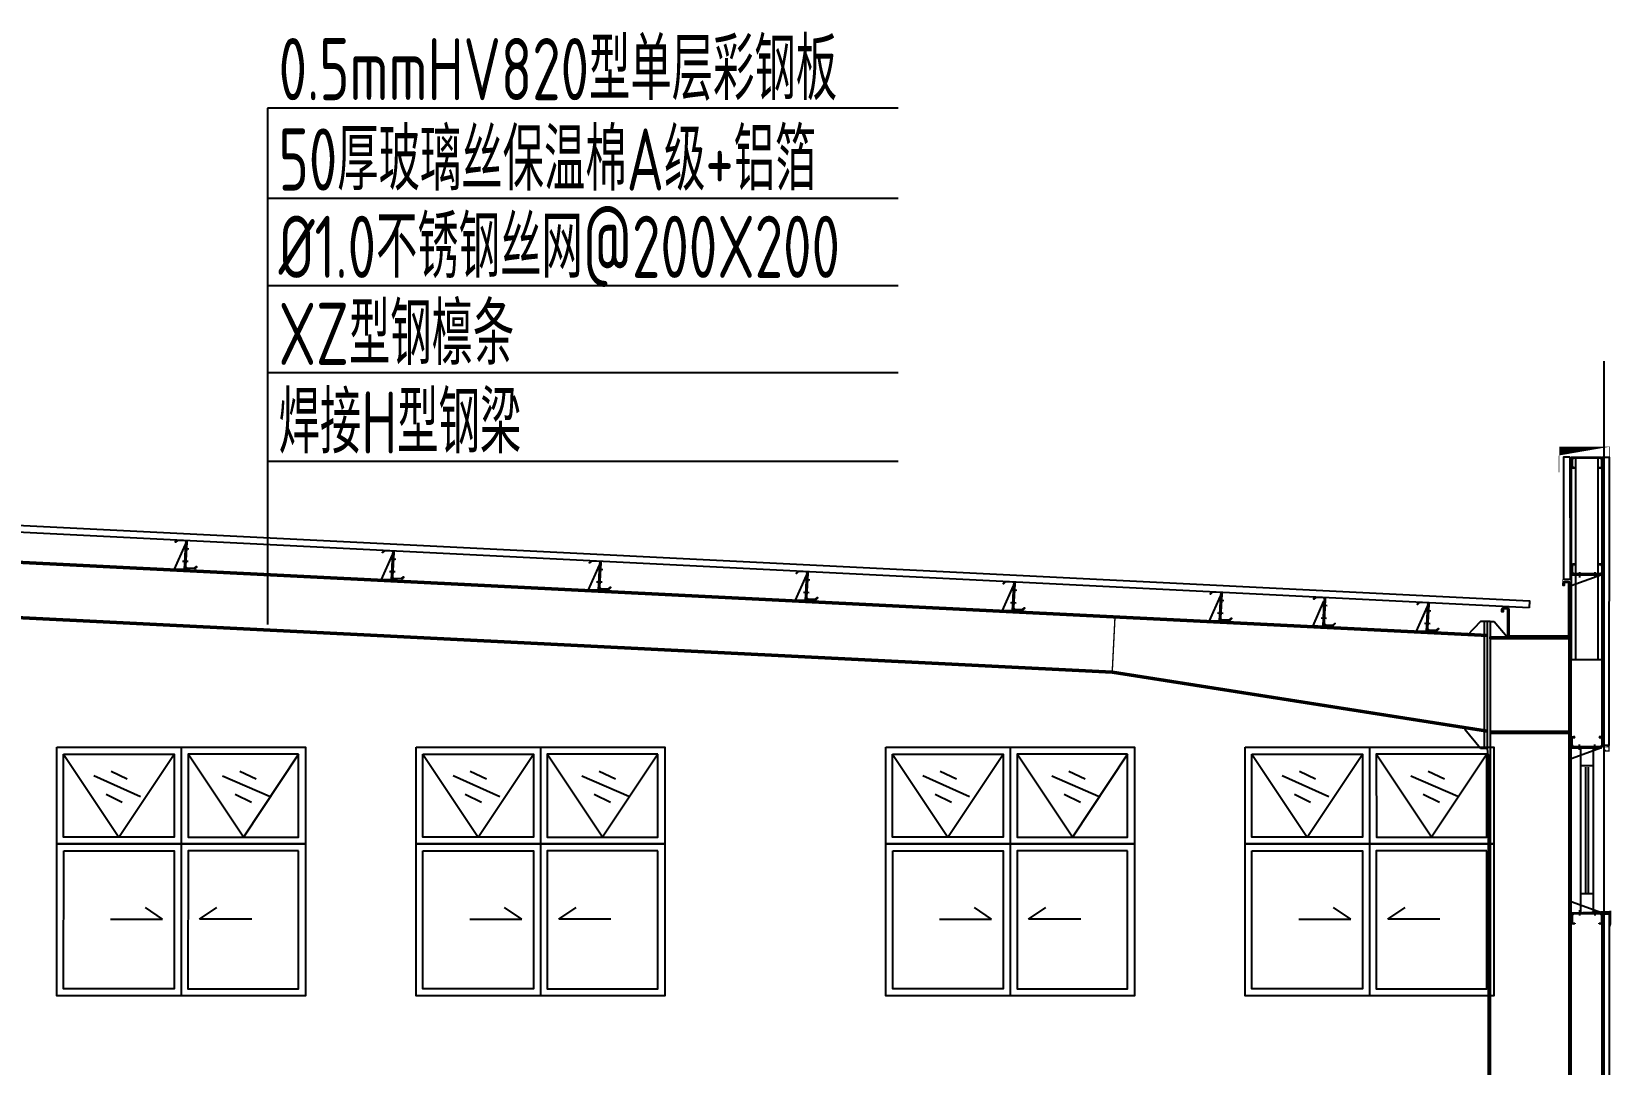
# Model space of a CAD drawing. Extents: x 180850 to 1399066, y 113487 to 334416.
# Drawn here: x 843158 to 854592, y 275079 to 282558 of the extents above; entities that cross this region are included whole.
import ezdxf

# ---------------------------------------------------------------- set-up
doc = ezdxf.new("R2010")
doc.units = 0
doc.header["$LTSCALE"] = 1000
for name, color, linetype in [('AXIS', 3, 'Continuous'), ('DOTE', 1, 'Continuous'), ('GL', 150, 'Continuous'), ('GZ', 50, 'Continuous'), ('LT', 27, 'Continuous'), ('PZ', 202, 'Continuous'), ('TEXT', 7, 'Continuous'), ('WINDOW', 4, 'Continuous'), ('天沟', 2, 'Continuous')]:
    doc.layers.add(name, color=color, linetype=linetype)
doc.styles.add('C', font='tssdeng.shx', dxfattribs={"height": 3, "bigfont": 'tssdchn.shx'})

msp = doc.modelspace()

# ---------------------------------------------------------------- linework, layer by layer
at = {"color": 8}
for p, q in [((843390.1801998598, 277325.9786894473, -0.8588636219624366), (843790.2531666653, 276725.5858512942, -0.8588636219624366)), ((843790.2531666653, 276725.5858512942, -0.8588636219624366), (844190.3344305218, 277325.6580016415, -0.8588636219624366)), ((844240.5095127323, 277375.9425833147, -0.8588636219624366), (844240.6379438101, 276675.6700640673, -0.8588636219624366)), ((844691.004386435, 276725.7235402447, -0.8588636219624366), (844290.7030361089, 277325.6764094011, -0.8588636219624366)), ((845090.8571054043, 277326.2355757874, -0.8588636219624366), (844691.004386435, 276725.7235402447, -0.8588636219624366)), ((845990.1801998598, 277325.9786894473, -0.8588636219624366), (846390.2531666653, 276725.5858512942, -0.8588636219624366)), ((846390.2531666653, 276725.5858512942, -0.8588636219624366), (846790.3344305218, 277325.6580016415, -0.8588636219624366)), ((846840.5095127323, 277375.9425833147, -0.8588636219624366), (846840.6379438101, 276675.6700640673, -0.8588636219624366)), ((847291.004386435, 276725.7235402447, -0.8588636219624366), (846890.7030361089, 277325.6764094011, -0.8588636219624366)), ((847690.8571054043, 277326.2355757874, -0.8588636219624366), (847291.004386435, 276725.7235402447, -0.8588636219624366)), ((849390.1736459131, 277325.9786894473, -0.8588636219624366), (849790.2466127187, 276725.5858512942, -0.8588636219624366)), ((849790.2466127187, 276725.5858512942, -0.8588636219624366), (850190.3278765751, 277325.6580016415, -0.8588636219624366)), ((850240.5029587855, 277375.9425833147, -0.8588636219624366), (850240.6313898633, 276675.6700640673, -0.8588636219624366)), ((850690.9978324883, 276725.7235402447, -0.8588636219624366), (850290.6964821622, 277325.6764094011, -0.8588636219624366)), ((851090.8505514576, 277326.2355757874, -0.8588636219624366), (850690.9978324883, 276725.7235402447, -0.8588636219624366)), ((851990.1736459131, 277325.9786894473, -0.8588636219624366), (852390.2466127187, 276725.5858512942, -0.8588636219624366)), ((852390.2466127187, 276725.5858512942, -0.8588636219624366), (852790.3278765751, 277325.6580016415, -0.8588636219624366)), ((852840.5029587855, 277375.9425833147, -0.8588636219624366), (852840.6313898633, 276675.6700640673, -0.8588636219624366)), ((853290.9978324883, 276725.7235402447, -0.8588636219624366), (852890.6964821622, 277325.6764094011, -0.8588636219624366)), ((853690.8505514576, 277326.2355757874, -0.8588636219624366), (853290.9978324883, 276725.7235402447, -0.8588636219624366)), ((843608.9966460243, 277171.4700758417, -0.8588636219624366), (843947.308497492, 277018.8607322307, -0.8588636219624366)), ((843733.6237126563, 277203.5179567246, -0.8588636219624366), (843851.2867929586, 277146.4553734473, -0.8588636219624366)), ((844541.0638420703, 277169.9243734896, -0.8588636219624366), (844880.8746803398, 277020.6825737299, -0.8588636219624366)), ((844665.3664715732, 277203.2084343149, -0.8588636219624366), (844783.5904779913, 277147.31726164, -0.8588636219624366)), ((846208.9966460243, 277171.4700758417, -0.8588636219624366), (846547.308497492, 277018.8607322307, -0.8588636219624366)), ((846333.6237126563, 277203.5179567246, -0.8588636219624366), (846451.2867929586, 277146.4553734473, -0.8588636219624366)), ((847141.0638420703, 277169.9243734896, -0.8588636219624366), (847480.8746803398, 277020.6825737299, -0.8588636219624366)), ((847265.3664715732, 277203.2084343149, -0.8588636219624366), (847383.5904779913, 277147.31726164, -0.8588636219624366)), ((849608.9900920776, 277171.4700758417, -0.8588636219624366), (849947.3019435453, 277018.8607322307, -0.8588636219624366)), ((849733.6171587096, 277203.5179567246, -0.8588636219624366), (849851.2802390119, 277146.4553734473, -0.8588636219624366)), ((850541.0572881236, 277169.9243734896, -0.8588636219624366), (850880.8681263931, 277020.6825737299, -0.8588636219624366)), ((850665.3599176266, 277203.2084343149, -0.8588636219624366), (850783.5839240445, 277147.31726164, -0.8588636219624366)), ((852208.9900920776, 277171.4700758417, -0.8588636219624366), (852547.3019435453, 277018.8607322307, -0.8588636219624366)), ((852333.6171587096, 277203.5179567246, -0.8588636219624366), (852451.2802390119, 277146.4553734473, -0.8588636219624366)), ((853141.0572881236, 277169.9243734896, -0.8588636219624366), (853480.8681263931, 277020.6825737299, -0.8588636219624366)), ((853265.3599176266, 277203.2084343149, -0.8588636219624366), (853383.5839240445, 277147.31726164, -0.8588636219624366)), ((843697.4247558762, 277035.6178933394, -0.8588636219624366), (843815.0878361784, 276978.5553100621, -0.8588636219624366)), ((844630.8368358092, 277034.9571341395, -0.8588636219624366), (844749.0608422272, 276979.0659614647, -0.8588636219624366)), ((846297.4247558762, 277035.6178933394, -0.8588636219624366), (846415.0878361784, 276978.5553100621, -0.8588636219624366)), ((847230.8368358092, 277034.9571341395, -0.8588636219624366), (847349.0608422272, 276979.0659614647, -0.8588636219624366)), ((849697.4182019294, 277035.6178933394, -0.8588636219624366), (849815.0812822317, 276978.5553100621, -0.8588636219624366)), ((850630.8302818625, 277034.9571341395, -0.8588636219624366), (850749.0542882804, 276979.0659614647, -0.8588636219624366)), ((852297.4182019294, 277035.6178933394, -0.8588636219624366), (852415.0812822317, 276978.5553100621, -0.8588636219624366)), ((853230.8302818625, 277034.9571341395, -0.8588636219624366), (853349.0542882804, 276979.0659614647, -0.8588636219624366)), ((844240.6379438101, 276675.6700640673, -0.8588636219624366), (844240.3409941623, 275575.6701008086, -0.8588636219624366)), ((846840.6379438101, 276675.6700640673, -0.8588636219624366), (846840.3409941623, 275575.6701008086, -0.8588636219624366)), ((850240.6313898633, 276675.6700640673, -0.8588636219624366), (850240.3344402155, 275575.6701008086, -0.8588636219624366)), ((852840.6313898633, 276675.6700640673, -0.8588636219624366), (852840.3344402155, 275575.6701008086, -0.8588636219624366)), ((843729.7803398466, 276131.090204967, -0.8588636219624366), (844106.4713610711, 276130.9969897422, -0.8588636219624366)), ((844106.4713610711, 276130.9969897422, -0.8588636219624366), (843981.6565279382, 276215.4729585248, -0.8588636219624366)), ((844374.5454510541, 276130.9306526512, -0.8588636219624366), (844499.4020774151, 276215.3448382218, -0.8588636219624366)), ((844751.2364722786, 276130.8374374263, -0.8588636219624366), (844374.5454510541, 276130.9306526512, -0.8588636219624366)), ((846329.7803398466, 276131.090204967, -0.8588636219624366), (846706.4713610711, 276130.9969897422, -0.8588636219624366)), ((846706.4713610711, 276130.9969897422, -0.8588636219624366), (846581.6565279382, 276215.4729585248, -0.8588636219624366)), ((846974.5454510541, 276130.9306526512, -0.8588636219624366), (847099.4020774151, 276215.3448382218, -0.8588636219624366)), ((847351.2364722786, 276130.8374374263, -0.8588636219624366), (846974.5454510541, 276130.9306526512, -0.8588636219624366)), ((849729.7737859, 276131.090204967, -0.8588636219624366), (850106.4648071245, 276130.9969897422, -0.8588636219624366)), ((850106.4648071245, 276130.9969897422, -0.8588636219624366), (849981.6499739916, 276215.4729585248, -0.8588636219624366)), ((850374.5388971075, 276130.9306526512, -0.8588636219624366), (850499.3955234685, 276215.3448382218, -0.8588636219624366)), ((850751.229918332, 276130.8374374263, -0.8588636219624366), (850374.5388971075, 276130.9306526512, -0.8588636219624366)), ((852329.7737859, 276131.090204967, -0.8588636219624366), (852706.4648071245, 276130.9969897422, -0.8588636219624366)), ((852706.4648071245, 276130.9969897422, -0.8588636219624366), (852581.6499739916, 276215.4729585248, -0.8588636219624366)), ((852974.5388971075, 276130.9306526512, -0.8588636219624366), (853099.3955234685, 276215.3448382218, -0.8588636219624366)), ((853351.229918332, 276130.8374374263, -0.8588636219624366), (852974.5388971075, 276130.9306526512, -0.8588636219624366))]:
    msp.add_line(p, q, dxfattribs=at)
at = {"color": 6, "const_width": 5, "elevation": -0.8588636219624313}
for points in [[(854579.6769138852, 279364.5291749627), (854579.6769138849, 279494.042685193), (854212.6059517507, 279494.4991543449), (854212.6059517509, 279365.9854583341)], [(854298.4316681115, 278626.5564401888), (854298.4316681062, 278585.5646267336), (854239.1621930432, 278585.6071544515), (854239.1621930433, 278547.7290080676)]]:
    msp.add_lwpolyline(points, dxfattribs=at)
at = {"color": 6, "linetype": 'ByBlock', "const_width": 9.999999999999996, "elevation": -0.8588636219624313}
for points in [[(854525.529751037, 277440.7237732712), (854525.5297510372, 277379.4793563416), (854575.662435085, 277379.479356342), (854575.662435085, 277348.6403713261), (854548.7668027962, 277348.6403713258), (854548.7668027962, 277359.0494267528)], [(854300.5296839336, 276175.9413982117), (854587.0698661602, 276175.9413982125), (854587.0698661604, 276112.5394122452), (854575.529683935, 276081.6890967499), (854575.5296839351, 276048.7819292698)]]:
    msp.add_lwpolyline(points, dxfattribs=at)
at = {"color": 8, "elevation": -0.8588636219624366}
for points in [[(843340.5366701967, 277375.9532940665), (845140.5005629351, 277375.9318723029), (845140.500562938, 276675.9318723029), (843340.5366701996, 276675.9532940665)], [(843390.1754708572, 277326.3137844837), (844190.3308624686, 277326.3027154432), (844190.3308624711, 276725.5803167739), (843390.1754708596, 276725.5913858144)], [(845090.8617114926, 277326.5706725359), (844290.7063676788, 277326.3211244682), (844290.9267145281, 276725.5987662108), (845091.0820583419, 276725.8483142785)], [(845940.5366701967, 277375.9532940665), (847740.5005629351, 277375.9318723029), (847740.500562938, 276675.9318723029), (845940.5366701996, 276675.9532940665)], [(845990.1754708572, 277326.3137844837), (846790.3308624686, 277326.3027154432), (846790.3308624711, 276725.5803167739), (845990.1754708596, 276725.5913858144)], [(847690.8617114926, 277326.5706725359), (846890.7063676788, 277326.3211244682), (846890.9267145281, 276725.5987662108), (847691.0820583419, 276725.8483142785)], [(849340.53011625, 277375.9532940665), (851140.4940089884, 277375.9318723029), (851140.4940089913, 276675.9318723029), (849340.5301162528, 276675.9532940665)], [(849390.1689169104, 277326.3137844837), (850190.3243085219, 277326.3027154432), (850190.3243085244, 276725.5803167739), (849390.168916913, 276725.5913858144)], [(851090.855157546, 277326.5706725359), (850290.6998137321, 277326.3211244682), (850290.9201605814, 276725.5987662108), (851091.0755043952, 276725.8483142785)], [(851940.53011625, 277375.9532940665), (853740.4940089884, 277375.9318723029), (853740.4940089913, 276675.9318723029), (851940.5301162528, 276675.9532940665)], [(851990.1689169104, 277326.3137844837), (852790.3243085219, 277326.3027154432), (852790.3243085244, 276725.5803167739), (851990.168916913, 276725.5913858144)], [(853690.855157546, 277326.5706725359), (852890.6998137321, 277326.3211244682), (852890.9201605814, 276725.5987662108), (853691.0755043952, 276725.8483142785)], [(843340.5666701994, 276675.9532940665), (845140.5605629372, 276675.9318723029), (845140.5305629413, 275575.4630548012), (843340.5366702036, 275575.4844765648)], [(843390.5880923421, 276625.8432955062), (844190.6555724373, 276625.6824310765), (844190.3833685936, 275625.682464756), (843390.3158884984, 275625.8433291857)], [(845090.6630494738, 276625.4968356902), (844290.5955693787, 276625.6577001199), (844290.3233655351, 275625.6577337994), (845090.3908456301, 275625.4968693698)], [(845940.5666701994, 276675.9532940665), (847740.5605629372, 276675.9318723029), (847740.5305629413, 275575.4630548012), (845940.5366702036, 275575.4844765648)], [(845990.5880923421, 276625.8432955062), (846790.6555724373, 276625.6824310765), (846790.3833685936, 275625.682464756), (845990.3158884984, 275625.8433291857)], [(847690.6630494738, 276625.4968356902), (846890.5955693787, 276625.6577001199), (846890.3233655351, 275625.6577337994), (847690.3908456301, 275625.4968693698)], [(849340.5601162526, 276675.9532940665), (851140.5540089904, 276675.9318723029), (851140.5240089947, 275575.4630548012), (849340.5301162568, 275575.4844765648)], [(849390.5815383955, 276625.8432955062), (850190.6490184907, 276625.6824310765), (850190.376814647, 275625.682464756), (849390.3093345518, 275625.8433291857)], [(851090.6564955271, 276625.4968356902), (850290.5890154319, 276625.6577001199), (850290.3168115884, 275625.6577337994), (851090.3842916834, 275625.4968693698)], [(851940.5601162526, 276675.9532940665), (853740.5540089904, 276675.9318723029), (853740.5240089947, 275575.4630548012), (851940.5301162568, 275575.4844765648)], [(851990.5815383955, 276625.8432955062), (852790.6490184907, 276625.6824310765), (852790.376814647, 275625.682464756), (851990.3093345518, 275625.8433291857)], [(853690.6564955271, 276625.4968356902), (852890.5890154319, 276625.6577001199), (852890.3168115884, 275625.6577337994), (853690.3842916834, 275625.4968693698)]]:
    msp.add_lwpolyline(points, close=True, dxfattribs=at)
at = {"layer": 'AXIS', "linetype": 'ByBlock'}
for p, q in [((844866.3941883654, 282004.0804016922, -0.8588636219624313), (844866.3941883647, 278264.1480154678, -0.8588636219624313)), ((849431.1884126484, 282004.0804016924, -0.8588636219624313), (844866.3941883654, 282004.0804016922, -0.8588636219624313)), ((849431.1884126484, 281349.6359841611, -0.8588636219624313), (844866.3941883654, 281349.6359841609, -0.8588636219624313)), ((849431.188412648, 280717.4804789393, -0.8588636219624313), (844866.3941883651, 280717.4804789391, -0.8588636219624313)), ((849431.1884126475, 280087.3959034282, -0.8588636219624313), (844866.3941883645, 280087.3959034281, -0.8588636219624313)), ((849431.1884126475, 279445.9918832334, -0.8588636219624313), (844866.3941883645, 279445.9918832332, -0.8588636219624313))]:
    msp.add_line(p, q, dxfattribs=at)
at = {"layer": 'AXIS', "linetype": 'ByBlock', "elevation": -0.8588636219624313}
for points in [[(854294.3219436564, 279475.9414748885), (854244.3219436564, 279475.9414748884), (854245.7469850297, 278593.920865812), (854295.7469850297, 278593.9208658121)], [(854526.0713268826, 279475.9414748891), (854576.0713268826, 279475.9414748892), (854574.6462855164, 277388.2427491936), (854524.6462855164, 277388.2427491935)], [(853997.3869367151, 278386.4253004146), (836540.5296107634, 279260.1648745387), (836540.5296107633, 279310.428871898), (853999.8838175624, 278436.3629173585)]]:
    msp.add_lwpolyline(points, close=True, dxfattribs=at)
at = {"layer": 'AXIS', "linetype": 'ByBlock', "elevation": 3.15953438248112}
msp.add_lwpolyline([(854525.5297195101, 273178.6649511802), (854525.5296837972, 276172.5663982091), (854575.5296837972, 276172.5663982093), (854575.5297195101, 273178.6649511803)], dxfattribs=at)
at = {"layer": 'DOTE'}
msp.add_line((854540.5296107768, 268935.9413981967, -0.8588636219624313), (854540.5296107624, 280170.6039415591, -0.8588636219624313), dxfattribs=at)
at = {"layer": 'GL'}
for p, q in [((836522.4435675403, 279049.8443991613, -0.8588636219624313), (853696.9648324565, 278191.1183359606, -0.8588636219624313)), ((836522.4435675403, 279037.8294085247, -0.8588636219624313), (853697.2045330178, 278179.0913602959, -0.8588636219624313)), ((841006.0306064945, 278413.1503686979, -0.8588496992449324), (850979.1676505711, 277914.4935165211, -0.8588636219624313)), ((841006.6298578978, 278425.1353967644, -0.8588496992449324), (850979.7669019743, 277926.4785445876, -0.8588636219624313)), ((850979.1676505711, 277914.4935165211, -0.8588636219624313), (853694.529683929, 277486.9568753435, -0.8588636219806143)), ((850979.1676505711, 277914.4935165211, -0.8588636219624313), (853694.529683929, 277486.9568753435, -0.8588636219806143)), ((850980.6438249191, 277926.402374959, -0.8588636219624313), (853694.529683929, 277499.0401101295, -0.8588636219806092)), ((850980.6438249191, 277926.402374959, -0.8588636219624313), (853694.529683929, 277499.0401101295, -0.8588636219806092))]:
    msp.add_line(p, q, dxfattribs=at)
at = {"layer": 'GL', "color": 6, "const_width": 10, "elevation": -0.8588636219624313}
msp.add_lwpolyline([(850999.7419487513, 278325.9794801387), (850979.1676505711, 277914.4935165211)], dxfattribs=at)
msp.add_lwpolyline([(850999.7419487513, 278325.9794801387), (850979.1676505711, 277914.4935165211)], dxfattribs=at)
at = {"layer": 'GZ'}
for p, q in [((854286.5296839478, 270200.9413982169, 3.15953438246293), (854286.5296839271, 278161.9414793192, -1.015043543550725)), ((854300.5296839478, 270200.9413982169, 3.15953438246293), (854300.5296839271, 278161.9414793192, -1.015043543550725)), ((853714.5296652922, 277491.240013203, -8.776530198641119), (854286.5296652813, 277491.2406418996, -4.793930242442109)), ((853714.5296652922, 277491.240013203, -8.776530198641119), (854286.5296652813, 277491.2406418996, -4.793930242442109)), ((853714.52968394, 277477.240013203, -8.776530198641119), (854286.5296839293, 277477.2406418996, -4.793930242442109)), ((853714.52968394, 277477.240013203, -8.776530198641119), (854286.5296839293, 277477.2406418996, -4.793930242442109)), ((853700.5296839298, 277317.2400119275, -4.888646337713419), (853700.5296839483, 270200.9413982154, -0.8569133021296054)), ((853714.5296839296, 277317.2406161471, -4.888646627217092), (853714.5296839483, 270200.9413982154, -0.8569133021296054))]:
    msp.add_line(p, q, dxfattribs=at)
at = {"layer": 'GZ', "elevation": -2.888646627184364}
msp.add_lwpolyline([(854300.5296839285, 278161.9406161485), (853714.5296839275, 278161.940616147), (853714.5296839274, 278175.940616147), (854300.5296839284, 278175.9406161485)], close=True, dxfattribs=at)
at = {"layer": 'LT'}
for p, q in [((854300.5297828232, 279475.9414793102, -0.8588636219624313), (854520.5297828232, 279475.9413408667, -0.8588636219624313)), ((854300.5297806992, 279472.5664793102, -0.8588636219624313), (854300.5297828232, 279475.9414793102, -0.8588636219624313)), ((854520.5297806992, 279472.5663408667, -0.8588636219624313), (854300.5297806992, 279472.5664793102, -0.8588636219624313)), ((854305.5297405822, 279408.8164761486, -0.8588636219624313), (854305.5297736198, 279461.3164761481, -0.8588636219624313)), ((854308.9047714961, 279457.9414740239, -0.8588636219624313), (854308.9047427061, 279412.1914740246, -0.8588636219624313)), ((854316.7797806994, 279472.5664690687, -0.8588636219624313), (854514.2797806992, 279472.5663447843, -0.8588636219624313)), ((854510.904778575, 279469.1913469081, -0.8588636219624313), (854320.1547785756, 279469.1914669449, -0.8588636219624313)), ((854520.5297828232, 279475.9413408667, -0.8588636219624313), (854520.5297806992, 279472.5663408667, -0.8588636219624313)), ((854522.1547427059, 279412.191339829, -0.8588636219624313), (854522.1547714958, 279457.9413398283, -0.8588636219624313)), ((854525.5297736194, 279461.3163377043, -0.8588636219624313), (854525.5297405822, 279408.8163377048, -0.8588636219624313)), ((854328.0297335049, 279397.5664619892, -0.8588636219624313), (854316.7797335028, 279397.5664690687, -0.8588636219624313)), ((854320.1547356267, 279400.9414669449, -0.8588636219624313), (854328.0297356285, 279400.9414619892, -0.8588636219624313)), ((854328.0297356285, 279400.9414619892, -0.8588636219624313), (854328.0297335049, 279397.5664619892, -0.8588636219624313)), ((854503.0297335007, 279397.566351864, -0.8588636219624313), (854503.0297356243, 279400.9413518643, -0.8588636219624313)), ((854503.0297356243, 279400.9413518643, -0.8588636219624313), (854510.9047356262, 279400.9413469083, -0.8588636219624313)), ((854514.2797335025, 279397.5663447841, -0.8588636219624313), (854503.0297335007, 279397.566351864, -0.8588636219624313)), ((854306.7529882184, 278691.4103197842, -0.8588636219624313), (854306.7529882169, 278638.9103197847, -0.8588636219624313)), ((854310.127988217, 278642.2853197849, -0.8588636219624313), (854310.1279882184, 278688.0353197842, -0.8588636219624313)), ((854329.252988221, 278702.6603197838, -0.8588636219624313), (854318.0029882189, 278702.660319784, -0.8588636219624313)), ((854321.3779882189, 278699.2853197841, -0.8588636219624313), (854329.2529882208, 278699.2853197838, -0.8588636219624313)), ((854329.2529882208, 278699.2853197838, -0.8588636219624313), (854329.252988221, 278702.6603197838, -0.8588636219624313)), ((854363.1700768007, 278605.1145781539, -0.8588636219624313), (854363.1700768033, 278643.4560613841, -0.8588636219624313)), ((854473.6044586685, 278605.1145781466, -0.8588636219624313), (854473.6044586711, 278643.4560613768, -0.8588636219624313)), ((854504.2529882168, 278702.6603197783, -0.8588636219624313), (854504.2529882166, 278699.285319778, -0.8588636219624313)), ((854515.5029882187, 278702.6603197783, -0.8588636219624313), (854504.2529882168, 278702.6603197783, -0.8588636219624313)), ((854504.2529882166, 278699.285319778, -0.8588636219624313), (854512.1279882184, 278699.285319778, -0.8588636219624313)), ((854523.3779882182, 278688.0353197773, -0.8588636219624313), (854523.3779882168, 278642.285319778, -0.8588636219624313)), ((854526.7529882165, 278638.910319778, -0.8588636219624313), (854526.7529882184, 278691.4103197776, -0.8588636219624313)), ((854521.7529882165, 278627.6603197624, -0.8588636219624313), (854301.7529882165, 278627.6603197691, -0.8588636219624313)), ((854301.7529882165, 278627.6603197691, -0.8588636219624313), (854301.7529882165, 278624.2853197691, -0.8588636219624313)), ((854301.7529882165, 278624.2853197691, -0.8588636219624313), (854521.7529882165, 278624.2853197624, -0.8588636219624313)), ((854521.752988281, 278624.2853197624, -0.8588636219283678), (854301.7529882754, 278544.6603197694, -0.858863621962545)), ((854318.0029882167, 278627.660319784, -0.8588636219624313), (854515.5029882165, 278627.660319778, -0.8588636219624313)), ((854512.127988216, 278631.0353197783, -0.8588636219624313), (854321.3779882167, 278631.0353197841, -0.8588636219624313)), ((854521.7529882165, 278624.2853197624, -0.8588636219624313), (854521.7529882165, 278627.6603197624, -0.8588636219624313)), ((854305.529683655, 277439.691397663, -0.8588636219624313), (854305.5296838691, 277387.1913976634, -0.8588636219624313)), ((854308.9046838556, 277390.5663976775, -0.8588636219624313), (854308.904683669, 277436.3163976768, -0.8588636219624313)), ((854328.0296836115, 277450.941397755, -0.8588636219624313), (854316.7796836094, 277450.9413977091, -0.8588636219624313)), ((854320.1546836232, 277447.566397723, -0.8588636219624313), (854328.0296836251, 277447.566397755, -0.8588636219624313)), ((854328.0296836251, 277447.566397755, -0.8588636219624313), (854328.0296836115, 277450.941397755, -0.8588636219624313)), ((854361.9467726354, 277356.7706562782, -0.8588636219624313), (854361.9467724803, 277395.1121395084, -0.8588636219624313)), ((854472.3811544448, 277357.1136480203, -0.8588636219624313), (854472.3811542896, 277395.4551312506, -0.8588636219624313)), ((854503.0296836073, 277450.9413984685, -0.8588636219624313), (854503.0296836209, 277447.5663984683, -0.8588636219624313)), ((854514.2796836091, 277450.9413985147, -0.8588636219624313), (854503.0296836073, 277450.9413984685, -0.8588636219624313)), ((854503.0296836209, 277447.5663984683, -0.8588636219624313), (854510.9046836228, 277447.5663985006, -0.8588636219624313)), ((854522.1546836687, 277436.3163985463, -0.8588636219624313), (854522.1546838554, 277390.566398547, -0.8588636219624313)), ((854525.5296838686, 277387.1913985609, -0.8588636219624313), (854525.529683655, 277439.6913985604, -0.8588636219624313)), ((854520.529683915, 277375.9413985246, -0.8588636219624313), (854300.529683915, 277375.9413976273, -0.8588636219624313)), ((854300.529683915, 277375.9413976273, -0.8588636219624313), (854300.5296839287, 277372.5663976273, -0.8588636219624313)), ((854300.5296839287, 277372.5663976273, -0.8588636219624313), (854520.5296839287, 277372.5663985246, -0.8588636219624313)), ((854520.5296839932, 277372.5663985247, -0.8588636219283678), (854300.529684315, 277292.9413976276, -0.858863621962545)), ((854316.7796839152, 277375.9413977091, -0.8588636219624313), (854514.279683915, 277375.9413985144, -0.8588636219624313)), ((854510.9046839008, 277379.3163985008, -0.8588636219624313), (854320.1546839015, 277379.316397723, -0.8588636219624313)), ((854520.5296839287, 277372.5663985246, -0.8588636219624313), (854520.529683915, 277375.9413985246, -0.8588636219624313)), ((854520.5296840006, 276175.9413982083, -0.8588636219283661), (854300.5296840002, 276255.5663982152, -0.858863621962545)), ((854300.5296839362, 276175.9413982157, -0.8588636219624313), (854520.5296839362, 276175.9413982085, -0.8588636219624313)), ((854300.5296839359, 276172.5663982157, -0.8588636219624313), (854300.5296839362, 276175.9413982157, -0.8588636219624313)), ((854520.5296839359, 276172.5663982085, -0.8588636219624313), (854300.5296839359, 276172.5663982157, -0.8588636219624313)), ((854305.5296839341, 276108.8163982003, -0.8588636219624313), (854305.5296839357, 276161.3163981998, -0.8588636219624313)), ((854308.9046839357, 276157.9413981994, -0.8588636219624313), (854308.9046839343, 276112.1913982001, -0.8588636219624313)), ((854316.7796839362, 276172.5663981996, -0.8588636219624313), (854514.2796839359, 276172.5663981934, -0.8588636219624313)), ((854510.9046839355, 276169.1913981934, -0.8588636219624313), (854320.1546839362, 276169.1913981994, -0.8588636219624313)), ((854361.9467725218, 276195.112139827, -0.8588636219624313), (854361.9467725218, 276156.7706565968, -0.8588636219624313)), ((854472.3811543896, 276195.1121398272, -0.8588636219624313), (854472.3811543896, 276156.770656597, -0.8588636219624313)), ((854520.5296839362, 276175.9413982085, -0.8588636219624313), (854520.5296839359, 276172.5663982085, -0.8588636219624313)), ((854522.1546839341, 276112.1913981934, -0.8588636219624313), (854522.1546839355, 276157.9413981927, -0.8588636219624313)), ((854525.5296839352, 276161.3163981924, -0.8588636219624313), (854525.5296839341, 276108.8163981929, -0.8588636219624313)), ((854328.0296839359, 276097.5663981992, -0.8588636219624313), (854316.7796839338, 276097.5663981996, -0.8588636219624313)), ((854320.1546839341, 276100.9413981994, -0.8588636219624313), (854328.0296839359, 276100.9413981992, -0.8588636219624313)), ((854328.0296839359, 276100.9413981992, -0.8588636219624313), (854328.0296839359, 276097.5663981992, -0.8588636219624313)), ((854503.0296839317, 276097.5663981938, -0.8588636219624313), (854503.0296839317, 276100.9413981941, -0.8588636219624313)), ((854503.0296839317, 276100.9413981941, -0.8588636219624313), (854510.9046839336, 276100.9413981936, -0.8588636219624313)), ((854514.2796839336, 276097.5663981931, -0.8588636219624313), (854503.0296839317, 276097.5663981938, -0.8588636219624313))]:
    msp.add_line(p, q, dxfattribs=at)
at = {"layer": 'LT', "color": 1, "linetype": 'Continuous'}
for p, q in [((844256.2870717694, 278815.6027444309, -4.858863622005261), (844296.1427838457, 278813.6099588294, -4.858863622005261)), ((844256.2870717694, 278815.6027444309, -4.858863622005261), (844296.1427838457, 278813.6099588294, -4.858863622005261)), ((844251.7167497181, 278724.1963034116, -4.858863622005261), (844291.5724617939, 278722.2035178044, -4.858863622005261)), ((844251.7167497181, 278724.1963034116, -4.858863622005261), (844291.5724617939, 278722.2035178044, -4.858863622005261)), ((845749.845258035, 278649.2898779995, -4.858863622005261), (845789.700970111, 278647.2970923926, -4.858863622005261)), ((845749.845258035, 278649.2898779995, -4.858863622005261), (845789.700970111, 278647.2970923926, -4.858863622005261)), ((845754.4155800864, 278740.696319019, -4.858863622005261), (845794.2712921627, 278738.7035334176, -4.858863622005261)), ((845754.4155800864, 278740.696319019, -4.858863622005261), (845794.2712921627, 278738.7035334176, -4.858863622005261)), ((847252.5440884035, 278665.7898936069, -4.858863622005261), (847292.3998004799, 278663.7971080055, -4.858863622005261)), ((847252.5440884035, 278665.7898936069, -4.858863622005261), (847292.3998004799, 278663.7971080055, -4.858863622005261)), ((847247.9737663525, 278574.3834525876, -4.858863622005261), (847287.8294784281, 278572.3906669805, -4.858863622005261)), ((847247.9737663525, 278574.3834525876, -4.858863622005261), (847287.8294784281, 278572.3906669805, -4.858863622005261)), ((848750.6725967203, 278590.883468195, -4.858863622005261), (848790.5283087969, 278588.8906825936, -4.858863622005261)), ((848750.6725967203, 278590.883468195, -4.858863622005261), (848790.5283087969, 278588.8906825936, -4.858863622005261)), ((848746.1022746691, 278499.4770271756, -4.858863622005261), (848785.9579867449, 278497.4842415686, -4.858863622005261)), ((848746.1022746691, 278499.4770271756, -4.858863622005261), (848785.9579867449, 278497.4842415686, -4.858863622005261)), ((850244.2307829862, 278424.5706017636, -4.858863622005261), (850284.0864950619, 278422.5778161564, -4.858863622005261)), ((850244.2307829862, 278424.5706017636, -4.858863622005261), (850284.0864950619, 278422.5778161564, -4.858863622005261)), ((850248.8011050376, 278515.9770427828, -4.858863622005261), (850288.6568171137, 278513.9842571813, -4.858863622005261)), ((850248.8011050376, 278515.9770427828, -4.858863622005261), (850288.6568171137, 278513.9842571813, -4.858863622005261)), ((851746.9296133544, 278441.0706173708, -4.858863622005261), (851786.7853254308, 278439.0778317695, -4.858863622005261)), ((851746.9296133544, 278441.0706173708, -4.858863622005261), (851786.7853254308, 278439.0778317695, -4.858863622005261)), ((851742.3592913032, 278349.6641763514, -4.858863622005261), (851782.2150033789, 278347.6713907444, -4.858863622005261)), ((851742.3592913032, 278349.6641763514, -4.858863622005261), (851782.2150033789, 278347.6713907444, -4.858863622005261)), ((852491.4235454618, 278312.2109636482, -4.858863622005261), (852531.2792575374, 278310.2181780412, -4.858863622005261)), ((852491.4235454618, 278312.2109636482, -4.858863622005261), (852531.2792575374, 278310.2181780412, -4.858863622005261)), ((852495.993867513, 278403.6174046675, -4.858863622005261), (852535.8495795894, 278401.6246190661, -4.858863622005261)), ((852495.993867513, 278403.6174046675, -4.858863622005261), (852535.8495795894, 278401.6246190661, -4.858863622005261)), ((853245.0581216714, 278366.1641919605, -4.858863622005261), (853284.9138337479, 278364.1714063591, -4.858863622005261)), ((853245.0581216714, 278366.1641919605, -4.858863622005261), (853284.9138337479, 278364.1714063591, -4.858863622005261)), ((853240.4877996203, 278274.7577509411, -4.858863622005261), (853280.3435116959, 278272.7649653341, -4.858863622005261)), ((853240.4877996203, 278274.7577509411, -4.858863622005261), (853280.3435116959, 278272.7649653341, -4.858863622005261))]:
    msp.add_line(p, q, dxfattribs=at)
at = {"layer": 'LT', "elevation": -0.8588636219624313}
for points in [[(854301.7527822276, 278012.2104027639), (854525.3832849491, 278012.2082996902), (854525.3836713082, 279472.5653566238), (854301.7531685866, 279472.5674596977)], [(854331.7525001005, 278012.2101206395), (854495.3830028219, 278012.2085818199), (854495.3839534352, 279472.5656387483), (854331.7534507138, 279472.567177568)], [(844271.8628401294, 278844.6007935409), (844262.7741938438, 278662.8278678653), (844192.8759563218, 278666.3227797421)], [(844278.3547303316, 278854.2886912279), (844272.3622162989, 278854.5883169295), (844262.7741938438, 278662.8278678653), (844268.7667078767, 278662.5282421638)], [(845769.9913484463, 278769.6943681289), (845760.9027021606, 278587.9214424532), (845691.0044646387, 278591.41635433)], [(845776.4832386486, 278779.382265816), (845770.4907246159, 278779.6818915176), (845760.9027021606, 278587.9214424532), (845766.8952161937, 278587.6218167517)], [(847268.1198567636, 278694.787942717), (847259.0312104779, 278513.0150170414), (847189.1329729559, 278516.5099289182)], [(847274.6117469659, 278704.475840404), (847268.6192329333, 278704.7754661057), (847259.0312104779, 278513.0150170414), (847265.0237245108, 278512.7153913399)], [(848766.2483650804, 278619.8815173049), (848757.1597187947, 278438.1085916293), (848687.2614812728, 278441.6035035061)], [(848772.7402552827, 278629.569414992), (848766.7477412501, 278629.8690406936), (848757.1597187947, 278438.1085916293), (848763.1522328276, 278437.8089659278)], [(850264.3768733975, 278544.9750918929), (850255.2882271118, 278363.2021662173), (850185.3899895897, 278366.697078094)], [(850270.8687635998, 278554.6629895799), (850264.876249567, 278554.9626152815), (850255.2882271118, 278363.2021662173), (850261.2807411447, 278362.9025405158)], [(851762.5053817144, 278470.0686664808), (851753.4167354289, 278288.2957408052), (851683.5184979069, 278291.790652682)], [(851768.9972719167, 278479.7565641679), (851763.0047578841, 278480.0561898695), (851753.4167354289, 278288.2957408052), (851759.4092494617, 278287.9961151037)], [(852511.5696358732, 278432.6154537775), (852502.4809895875, 278250.8425281019), (852432.5827520655, 278254.3374399787)], [(852518.0615260752, 278442.3033514647), (852512.0690120427, 278442.6029771663), (852502.4809895875, 278250.8425281019), (852508.4735036204, 278250.5429024004)], [(853260.6338900315, 278395.1622410704), (853251.5452437458, 278213.3893153949), (853181.6470062239, 278216.8842272717)], [(853267.1257802336, 278404.8501387576), (853261.133266201, 278405.1497644592), (853251.5452437458, 278213.3893153949), (853257.5377577785, 278213.0896896934)]]:
    msp.add_lwpolyline(points, close=True, dxfattribs=at)
at = {"layer": 'LT', "elevation": -4.85886362199787}
for points in [[(844278.6044184166, 278859.2824529221, 0.4142135623730951), (844269.1162711971, 278869.7693524805), (844213.4284781734, 278872.5537421325), (844199.3084278209, 278859.7784584796), (844197.2956878489, 278862.0030658166), (844212.3372007322, 278875.6120536635), (844272.2623410642, 278872.6157966466, -0.414213562373095), (844281.7504882838, 278862.1288970881), (844272.9115300836, 278685.349733107, 0.4142135623730951), (844282.399677303, 278674.8628335486), (844338.0874703263, 278672.0784438966), (844352.2075206803, 278684.8537275499), (844354.220260652, 278682.6291202125), (844339.1787477683, 278669.0201323655), (844279.2536074354, 278672.0163893827, -0.4142135623730951), (844269.7654602164, 278682.503288941), (844278.6044184166, 278859.2824529221)], [(845776.7329267336, 278784.3760275103, 0.4142135623730951), (845767.2447795141, 278794.8629270687), (845711.5569864905, 278797.6473167205), (845697.436936138, 278784.8720330675), (845695.424196166, 278787.0966404047), (845710.4657090491, 278800.7056282515), (845770.3908493812, 278797.7093712345, -0.414213562373095), (845779.8789966009, 278787.2224716761), (845771.0400384006, 278610.4433076951, 0.4142135623730951), (845780.52818562, 278599.9564081366), (845836.2159786434, 278597.1720184848), (845850.3360289971, 278609.9473021379), (845852.3487689691, 278607.7226948006), (845837.3072560853, 278594.1137069537), (845777.3821157524, 278597.1099639707, -0.4142135623730951), (845767.8939685333, 278607.5968635292), (845776.7329267336, 278784.3760275103)], [(847274.8614350507, 278709.4696020982, 0.4142135623730951), (847265.3732878314, 278719.9565016566), (847209.6854948078, 278722.7408913085), (847195.5654444551, 278709.9656076557), (847193.5527044833, 278712.1902149927), (847208.5942173665, 278725.7992028397), (847268.5193576985, 278722.8029458227, -0.414213562373095), (847278.0075049181, 278712.3160462642), (847269.1685467177, 278535.536882283, 0.4142135623730951), (847278.6566939373, 278525.0499827247), (847334.3444869607, 278522.2655930727), (847348.4645373144, 278535.040876726), (847350.4772772864, 278532.8162693885), (847335.4357644024, 278519.2072815416), (847275.5106240697, 278522.2035385587, -0.4142135623730951), (847266.0224768505, 278532.6904381171), (847274.8614350507, 278709.4696020982)], [(848772.9899433677, 278634.5631766863, 0.4142135623730951), (848763.5017961481, 278645.0500762446), (848707.8140031245, 278647.8344658965), (848693.6939527721, 278635.0591822436), (848691.6812128, 278637.2837895807), (848706.7227256832, 278650.8927774276), (848766.6478660153, 278647.8965204105, -0.414213562373095), (848776.136013235, 278637.4096208522), (848767.2970550345, 278460.630456871, 0.4142135623730951), (848776.7852022541, 278450.1435573127), (848832.4729952774, 278447.3591676608), (848846.5930456312, 278460.134451314), (848848.6057856032, 278457.9098439766), (848833.5642727192, 278444.3008561297), (848773.6391323864, 278447.2971131467, -0.4142135623730951), (848764.1509851674, 278457.7840127051), (848772.9899433677, 278634.5631766863)], [(850271.1184516846, 278559.656751274, 0.4142135623730951), (850261.6303044653, 278570.1436508325), (850205.9425114414, 278572.9280404844), (850191.8224610891, 278560.1527568316), (850189.8097211171, 278562.3773641686), (850204.8512340002, 278575.9863520155), (850264.7763743323, 278572.9900949985, -0.414213562373095), (850274.264521552, 278562.50319544), (850265.4255633517, 278385.724031459, 0.4142135623730951), (850274.913710571, 278375.2371319005), (850330.6015035944, 278372.4527422486), (850344.7215539482, 278385.2280259018), (850346.7342939202, 278383.0034185643), (850331.6927810363, 278369.3944307175), (850271.7676407036, 278372.3906877346, -0.4142135623730951), (850262.2794934842, 278382.8775872929), (850271.1184516846, 278559.656751274)], [(851769.2469600015, 278484.7503258621, 0.4142135623730951), (851759.7588127822, 278495.2372254205), (851704.0710197585, 278498.0216150723), (851689.9509694059, 278485.2463314194), (851687.9382294342, 278487.4709387565), (851702.9797423172, 278501.0799266034), (851762.9048826492, 278498.0836695863, -0.414213562373095), (851772.3930298688, 278487.596770028), (851763.5540716685, 278310.8176060469, 0.4142135623730951), (851773.0422188881, 278300.3307064885), (851828.7300119115, 278297.5463168366), (851842.8500622653, 278310.3216004899), (851844.8628022372, 278308.0969931525), (851829.8212893533, 278294.4880053056), (851769.8961490206, 278297.4842623227, -0.4142135623730951), (851760.4080018015, 278307.9711618809), (851769.2469600015, 278484.7503258621)], [(852518.3112141603, 278447.2971131589, 0.4142135623730951), (852508.8230669409, 278457.7840127173), (852453.1352739171, 278460.568402369), (852439.0152235646, 278447.7931187162), (852437.0024835928, 278450.0177260533), (852452.0439964759, 278463.6267139001), (852511.9691368078, 278460.6304568831, -0.414213562373095), (852521.4572840275, 278450.1435573248), (852512.6183258273, 278273.3643933437, 0.4142135623730951), (852522.1064730466, 278262.8774937852), (852577.7942660701, 278260.0931041334), (852591.9143164239, 278272.8683877866), (852593.9270563959, 278270.6437804492), (852578.8855435118, 278257.0347926023), (852518.9604031793, 278260.0310496194, -0.4142135623730951), (852509.4722559601, 278270.5179491777), (852518.3112141603, 278447.2971131589)], [(853267.3754683187, 278409.8439004518, 0.4142135623730951), (853257.8873210992, 278420.3308000102), (853202.1995280755, 278423.115189662), (853188.079477723, 278410.3399060091), (853186.0667377512, 278412.5645133462), (853201.1082506343, 278426.1735011931), (853261.0333909662, 278423.177244176, -0.414213562373095), (853270.5215381859, 278412.6903446177), (853261.6825799856, 278235.9111806366, 0.4142135623730951), (853271.170727205, 278225.4242810782), (853326.8585202284, 278222.6398914263), (853340.9785705821, 278235.4151750795), (853342.9913105542, 278233.1905677421), (853327.9497976702, 278219.5815798953), (853268.0246573377, 278222.5778369124, -0.4142135623730951), (853258.5365101183, 278233.0647364706), (853267.3754683187, 278409.8439004518)]]:
    msp.add_lwpolyline(points, format="xyb", dxfattribs=at)
at = {"layer": 'LT'}
for centre, start, end in [((854316.7797736198, 279461.3164690685, -0.8588636219624313), 89.99996394807377, 179.9999639414036), ((854320.1547714956, 279457.9414669446, -0.8588636219624313), 89.99996394807377, 179.9999639414036), ((854510.9047714956, 279457.9413469079, -0.8588636219624313), 359.9999639414037, 89.99996394807377), ((854514.2797736196, 279461.3163447839, -0.8588636219624313), 359.9999639414037, 89.99996394807377), ((854316.7797405825, 279408.8164690689, -0.8588636219624313), 179.9999639414036, 269.9999639480737), ((854320.1547427063, 279412.1914669453, -0.8588636219624313), 179.9999639414036, 269.9999639480737), ((854510.9047427059, 279412.1913469083, -0.8588636219624313), 269.9999639480737, 359.9999639414037), ((854514.2797405822, 279408.8163447846, -0.8588636219624313), 269.9999639480737, 359.9999639414037), ((854318.0029882187, 278691.4103197838, -0.8588636219624313), 89.9999999933299, 179.9999999933299), ((854318.0029882169, 278638.9103197842, -0.8588636219624313), 179.9999999933299, 269.9999999933299), ((854321.3779882187, 278688.0353197836, -0.8588636219624313), 89.9999999933299, 179.9999999933299), ((854321.3779882166, 278642.2853197843, -0.8588636219624313), 179.9999999933299, 269.9999999933299), ((854512.1279882182, 278688.035319778, -0.8588636219624313), 359.9999999933299, 89.9999999933299), ((854512.1279882166, 278642.2853197785, -0.8588636219624313), 269.9999999933299, 359.9999999933299), ((854515.5029882184, 278691.4103197778, -0.8588636219624313), 359.9999999933299, 89.9999999933299), ((854515.5029882167, 278638.9103197785, -0.8588636219624313), 269.9999999933299, 359.9999999933299), ((854316.7796836552, 277439.6913977089, -0.8588636219624313), 90.00000023345373, 180.0000002267836), ((854316.7796838691, 277387.1913977094, -0.8588636219624313), 180.0000002267836, 270.0000002334537), ((854320.1546836692, 277436.3163977225, -0.8588636219624313), 90.00000023345373, 180.0000002267836), ((854320.1546838551, 277390.5663977232, -0.8588636219624313), 180.0000002267836, 270.0000002334537), ((854510.9046836687, 277436.3163985006, -0.8588636219624313), 2.267836247855796e-07, 90.00000023345373), ((854510.9046838551, 277390.566398501, -0.8588636219624313), 270.0000002334537, 2.267836247855796e-07), ((854514.279683655, 277439.6913985142, -0.8588636219624313), 2.267836247855796e-07, 90.00000023345373), ((854514.2796838689, 277387.1913985149, -0.8588636219624313), 270.0000002334537, 2.267836247855796e-07), ((854316.7796839357, 276161.3163981994, -0.8588636219624313), 90, 180), ((854320.1546839352, 276157.9413981992, -0.8588636219624313), 90, 180), ((854510.9046839352, 276157.9413981931, -0.8588636219624313), 0, 90), ((854514.2796839355, 276161.3163981929, -0.8588636219624313), 0, 90), ((854316.7796839343, 276108.8163981999, -0.8588636219624313), 180, 270), ((854320.1546839345, 276112.1913981999, -0.8588636219624313), 180, 270), ((854510.9046839341, 276112.1913981936, -0.8588636219624313), 270, 0), ((854514.2796839341, 276108.8163981936, -0.8588636219624313), 270, 0)]:
    msp.add_arc(centre, 11.25000000029239, start, end, dxfattribs=at)
at = {"layer": 'LT', "color": 1, "linetype": 'Continuous'}
for points in [[(844278.754980999, 278802.2187513469, -4.858863622005261), (844279.9779832537, 278826.6787964837, -4.858863622005261), (844269.7662099476, 278802.6681898981, -4.858863622005261), (844270.9892122017, 278827.1282350353, -4.858863622005261)], [(844278.754980999, 278802.2187513469, -4.858863622005261), (844279.9779832537, 278826.6787964837, -4.858863622005261), (844269.7662099476, 278802.6681898981, -4.858863622005261), (844270.9892122017, 278827.1282350353, -4.858863622005261)], [(844275.4076612049, 278735.2723554589, -4.858863622005261), (844274.1846589447, 278710.8123103227, -4.858863622005261), (844266.4188901533, 278735.7217940129, -4.858863622005261), (844265.1958878937, 278711.2617488761, -4.858863622005261)], [(844275.4076612049, 278735.2723554589, -4.858863622005261), (844274.1846589447, 278710.8123103227, -4.858863622005261), (844266.4188901533, 278735.7217940129, -4.858863622005261), (844265.1958878937, 278711.2617488761, -4.858863622005261)], [(845773.536169522, 278660.3659300468, -4.858863622005261), (845772.3131672619, 278635.9058849108, -4.858863622005261), (845764.5473984703, 278660.8153686008, -4.858863622005261), (845763.3243962107, 278636.3553234643, -4.858863622005261)], [(845773.536169522, 278660.3659300468, -4.858863622005261), (845772.3131672619, 278635.9058849108, -4.858863622005261), (845764.5473984703, 278660.8153686008, -4.858863622005261), (845763.3243962107, 278636.3553234643, -4.858863622005261)], [(845776.8834893161, 278727.3123259351, -4.858863622005261), (845778.1064915707, 278751.7723710716, -4.858863622005261), (845767.8947182646, 278727.7617644863, -4.858863622005261), (845769.117720519, 278752.2218096232, -4.858863622005261)], [(845776.8834893161, 278727.3123259351, -4.858863622005261), (845778.1064915707, 278751.7723710716, -4.858863622005261), (845767.8947182646, 278727.7617644863, -4.858863622005261), (845769.117720519, 278752.2218096232, -4.858863622005261)], [(847275.0119976334, 278652.4059005231, -4.858863622005261), (847276.234999888, 278676.8659456598, -4.858863622005261), (847266.0232265817, 278652.8553390742, -4.858863622005261), (847267.246228836, 278677.3153842114, -4.858863622005261)], [(847275.0119976334, 278652.4059005231, -4.858863622005261), (847276.234999888, 278676.8659456598, -4.858863622005261), (847266.0232265817, 278652.8553390742, -4.858863622005261), (847267.246228836, 278677.3153842114, -4.858863622005261)], [(847271.6646778391, 278585.459504635, -4.858863622005261), (847270.4416755791, 278560.9994594987, -4.858863622005261), (847262.6759067874, 278585.908943189, -4.858863622005261), (847261.452904528, 278561.4488980522, -4.858863622005261)], [(847271.6646778391, 278585.459504635, -4.858863622005261), (847270.4416755791, 278560.9994594987, -4.858863622005261), (847262.6759067874, 278585.908943189, -4.858863622005261), (847261.452904528, 278561.4488980522, -4.858863622005261)], [(848773.1405059501, 278577.499475111, -4.858863622005261), (848774.3635082047, 278601.9595202477, -4.858863622005261), (848764.1517348988, 278577.9489136622, -4.858863622005261), (848765.3747371528, 278602.4089587993, -4.858863622005261)], [(848773.1405059501, 278577.499475111, -4.858863622005261), (848774.3635082047, 278601.9595202477, -4.858863622005261), (848764.1517348988, 278577.9489136622, -4.858863622005261), (848765.3747371528, 278602.4089587993, -4.858863622005261)], [(850271.2690142671, 278502.5930496989, -4.858863622005261), (850272.4920165217, 278527.0530948356, -4.858863622005261), (850262.2802432156, 278503.04248825, -4.858863622005261), (850263.5032454699, 278527.5025333873, -4.858863622005261)], [(850271.2690142671, 278502.5930496989, -4.858863622005261), (850272.4920165217, 278527.0530948356, -4.858863622005261), (850262.2802432156, 278503.04248825, -4.858863622005261), (850263.5032454699, 278527.5025333873, -4.858863622005261)], [(848769.7931861558, 278510.5530792229, -4.858863622005261), (848768.5701838958, 278486.0930340867, -4.858863622005261), (848760.8044151042, 278511.0025177769, -4.858863622005261), (848759.5814128447, 278486.5424726402, -4.858863622005261)], [(848769.7931861558, 278510.5530792229, -4.858863622005261), (848768.5701838958, 278486.0930340867, -4.858863622005261), (848760.8044151042, 278511.0025177769, -4.858863622005261), (848759.5814128447, 278486.5424726402, -4.858863622005261)], [(850267.921694473, 278435.6466538109, -4.858863622005261), (850266.6986922129, 278411.1866086746, -4.858863622005261), (850258.9329234213, 278436.0960923649, -4.858863622005261), (850257.7099211616, 278411.6360472281, -4.858863622005261)], [(850267.921694473, 278435.6466538109, -4.858863622005261), (850266.6986922129, 278411.1866086746, -4.858863622005261), (850258.9329234213, 278436.0960923649, -4.858863622005261), (850257.7099211616, 278411.6360472281, -4.858863622005261)], [(851769.3975225841, 278427.6866242869, -4.858863622005261), (851770.6205248388, 278452.1466694236, -4.858863622005261), (851760.4087515327, 278428.1360628381, -4.858863622005261), (851761.6317537868, 278452.5961079752, -4.858863622005261)], [(851769.3975225841, 278427.6866242869, -4.858863622005261), (851770.6205248388, 278452.1466694236, -4.858863622005261), (851760.4087515327, 278428.1360628381, -4.858863622005261), (851761.6317537868, 278452.5961079752, -4.858863622005261)], [(852518.4617767427, 278390.2334115836, -4.858863622005261), (852519.6847789973, 278414.6934567202, -4.858863622005261), (852509.4730056913, 278390.6828501348, -4.858863622005261), (852510.6960079455, 278415.1428952719, -4.858863622005261)], [(852518.4617767427, 278390.2334115836, -4.858863622005261), (852519.6847789973, 278414.6934567202, -4.858863622005261), (852509.4730056913, 278390.6828501348, -4.858863622005261), (852510.6960079455, 278415.1428952719, -4.858863622005261)], [(851766.05020279, 278360.7402283988, -4.858863622005261), (851764.8272005299, 278336.2801832627, -4.858863622005261), (851757.0614317383, 278361.1896669528, -4.858863622005261), (851755.8384294787, 278336.7296218161, -4.858863622005261)], [(851766.05020279, 278360.7402283988, -4.858863622005261), (851764.8272005299, 278336.2801832627, -4.858863622005261), (851757.0614317383, 278361.1896669528, -4.858863622005261), (851755.8384294787, 278336.7296218161, -4.858863622005261)], [(852515.1144569486, 278323.2870156955, -4.858863622005261), (852513.8914546885, 278298.8269705593, -4.858863622005261), (852506.125685897, 278323.7364542495, -4.858863622005261), (852504.9026836373, 278299.2764091128, -4.858863622005261)], [(852515.1144569486, 278323.2870156955, -4.858863622005261), (852513.8914546885, 278298.8269705593, -4.858863622005261), (852506.125685897, 278323.7364542495, -4.858863622005261), (852504.9026836373, 278299.2764091128, -4.858863622005261)], [(853267.5260309011, 278352.7801988766, -4.858863622005261), (853268.7490331556, 278377.2402440132, -4.858863622005261), (853258.5372598497, 278353.2296374278, -4.858863622005261), (853259.7602621038, 278377.6896825649, -4.858863622005261)], [(853267.5260309011, 278352.7801988766, -4.858863622005261), (853268.7490331556, 278377.2402440132, -4.858863622005261), (853258.5372598497, 278353.2296374278, -4.858863622005261), (853259.7602621038, 278377.6896825649, -4.858863622005261)], [(853264.178711107, 278285.8338029885, -4.858863622005261), (853262.9557088468, 278261.3737578523, -4.858863622005261), (853255.1899400554, 278286.2832415425, -4.858863622005261), (853253.9669377956, 278261.8231964058, -4.858863622005261)], [(853264.178711107, 278285.8338029885, -4.858863622005261), (853262.9557088468, 278261.3737578523, -4.858863622005261), (853255.1899400554, 278286.2832415425, -4.858863622005261), (853253.9669377956, 278261.8231964058, -4.858863622005261)]]:
    msp.add_solid(points, dxfattribs=at)
at = {"layer": 'LT'}
for points in [[(854350.9247762496, 278631.0353197831, -0.8588636219624313), (854375.415377357, 278631.0353197808, -0.8588636219624313), (854350.9247762489, 278624.2853197734, -0.8588636219624313), (854375.4153773566, 278624.2853197706, -0.8588636219624313)], [(854461.3591581173, 278631.035319776, -0.8588636219624313), (854485.8497592248, 278631.0353197735, -0.8588636219624313), (854461.3591581166, 278624.2853197661, -0.8588636219624313), (854485.8497592243, 278624.2853197632, -0.8588636219624313)], [(854349.7014719928, 277378.9734065479, -0.8588636219624313), (854374.1920731002, 277378.9734066462, -0.8588636219624313), (854349.7014720195, 277372.223406538, -0.8588636219624313), (854374.1920731273, 277372.2234066359, -0.8588636219624313)], [(854460.1358538021, 277379.31639829, -0.8588636219624313), (854484.6264549096, 277379.3163983882, -0.8588636219624313), (854460.1358538289, 277372.5663982801, -0.8588636219624313), (854484.6264549366, 277372.566398378, -0.8588636219624313)], [(854349.701471969, 276169.1913981983, -0.8588636219624313), (854374.1920730765, 276169.1913981993, -0.8588636219624313), (854349.7014719686, 276175.9413982083, -0.8588636219624313), (854374.1920730763, 276175.9413982095, -0.8588636219624313)], [(854460.1358538368, 276169.1913981986, -0.8588636219624313), (854484.6264549443, 276169.1913981996, -0.8588636219624313), (854460.1358538363, 276175.9413982086, -0.8588636219624313), (854484.626454944, 276175.9413982098, -0.8588636219624313)]]:
    msp.add_solid(points, dxfattribs=at)
at = {"layer": 'PZ'}
for p, q in [((853644.5356403722, 278286.5384047577, -4.888646627217092), (853548.0972341845, 278185.9608506964, -4.888646627217092)), ((853674.5296839271, 278285.9406161469, -4.888646627217092), (853644.5356403722, 278286.5384047577, -4.888646627217092)), ((853674.5296839271, 278285.9406161469, -4.888646627217092), (853644.5356403722, 278286.5384047577, -4.888646627217092)), ((853674.5296839296, 277367.2406161469, -4.888646627217092), (853674.5296839271, 278285.9406161469, -4.888646627217092)), ((853714.5296839271, 278285.940616147, -4.888646627217092), (853674.5296839271, 278285.9406161469, -4.888646627217092)), ((853694.5296839296, 277367.240616147, -4.888646627217092), (853694.5296839271, 278285.940616147, -4.888646627217092)), ((853714.5296839271, 278285.940616147, -4.888646627217092), (853744.5296839271, 278285.9406161471, -4.888646627217092)), ((853714.5296839271, 278285.940616147, -4.888646627217092), (853714.5296839296, 277317.2406161471, -4.888646627217092)), ((853714.5296839271, 278285.940616147, -4.888646627217092), (853744.5296839271, 278285.9406161471, -4.888646627217092)), ((853744.5296839271, 278285.9406161471, -4.888646627217092), (853836.8950690561, 278175.9406161473, -4.888646627198909)), ((853644.5296839296, 277367.2406161468, -4.888646627217092), (853531.373321218, 277503.8666730073, -4.888646627198553)), ((853674.5296839296, 277367.2406161469, -4.888646627217092), (853644.5296839296, 277367.2406161468, -4.888646627217092)), ((853694.5296839296, 277367.240616147, -4.888646627217092), (853674.5296839296, 277367.2406161469, -4.888646627217092)), ((853694.5296839296, 277367.240616147, -4.888646627217092), (853674.5296839296, 277367.2406161469, -4.888646627217092)), ((853700.5296839296, 277317.2400119275, -8.751555508836752), (853694.5296839296, 277367.240616147, -4.888646627217092)), ((853714.5296839296, 277317.2406161471, -4.888646627217092), (853700.5296839296, 277317.2400119275, -8.751555508836752))]:
    msp.add_line(p, q, dxfattribs=at)
at = {"layer": 'WINDOW', "color": 5}
for p, q in [((854371.8203257608, 276180.3812145208, -0.8588636219624322), (854371.907037884, 277372.2232537792, -1.199733072602188)), ((854461.8203257608, 276180.381214521, -0.8588636219624322), (854461.907037884, 277372.2232537794, -1.199733072602188)), ((854371.8206046011, 277243.8354961103, -1.19973307260219), (854461.8206046011, 277243.8354961106, -1.19973307260219)), ((854406.7019082203, 276321.5147675439, -0.8588636219624322), (854406.702187061, 277231.3354961103, -1.19973307260219)), ((854426.9387433, 276321.5147675439, -0.8588636219624322), (854426.9390221407, 277231.3354961104, -1.19973307260219)), ((854371.8203257605, 276317.0749512388, -0.8588636219624313), (854461.8203257605, 276317.074951239, -0.8588636219624313))]:
    msp.add_line(p, q, dxfattribs=at)
at = {"layer": '天沟', "linetype": 'ByBlock', "elevation": -2.888646627184364}
msp.add_lwpolyline([(854291.9227898114, 278175.9406161485), (853842.1584290967, 278175.9386733449), (853842.1584290962, 278373.9676566242, 0.4142135623730951), (853837.1584290962, 278378.9676566241), (853812.5363158013, 278378.967656624, 0.4141296836861726), (853807.5363160062, 278373.9690885653), (853807.5342258483, 278356.0043143462), (853800.0342258483, 278356.0043143462), (853800.0342258483, 278373.9804326049, -0.414213562373095), (853812.5342258483, 278386.4804326049), (853837.1275605063, 278386.480432605, -0.4142135623730951), (853849.6275605063, 278373.980432605), (853849.6275605068, 278183.3514966577), (854284.4267181598, 278183.3534394613), (854284.4264121896, 278564.0935954274, 0.4142135623730954), (854279.4264121896, 278569.0935954273), (854254.6242505668, 278569.0935954273, 0.4142535940530351), (854249.6242506115, 278564.0929120535), (854249.6252939648, 278546.7511362366), (854242.1252939648, 278546.7511362365), (854242.1252939648, 278563.9860982649, -0.4142135623729742), (854254.6252939648, 278576.4860982649), (854279.4227898105, 278576.4860982649, -0.4142135623730951), (854291.9227898105, 278563.986098265), (854291.9230957807, 278175.9406161485)], format="xyb", dxfattribs=at)

# ---------------------------------------------------------------- texts
at = {"layer": 'TEXT', "style": 'C', "width": 0.7}
for s, p in [('0.5mmHV820型单层彩钢板', (844946.0936084157, 282060.8660420036, -0.8588636219624313)), ('50厚玻璃丝保温棉A级+铝箔', (844946.0936084157, 281406.4216244724, -0.8588636219624313)), ('%%C1.0不锈钢丝网@200X200', (844946.0936084152, 280774.2661192506, -0.8588636219624313)), ('XZ型钢檩条', (844946.0936084146, 280144.1815437395, -0.8588636219624313)), ('焊接H型钢梁', (844946.0936084145, 279502.7775235447, -0.8588636219624313))]:
    msp.add_text(s, height=450.0000000374999, dxfattribs=at).set_placement(p)

doc.saveas('drawing.dxf')
